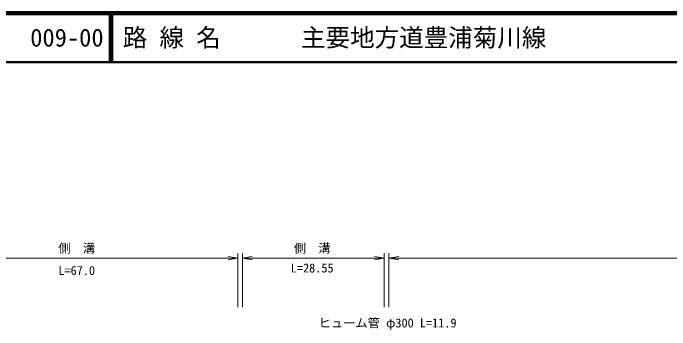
# Model space of a CAD drawing. Units: millimetres, scale not verified. Extents: x 40000 to 680000, y 20000 to 380000.
# Drawn here: x 158038 to 291914, y 315335 to 380000 of the extents above; entities that cross this region are included whole.
import ezdxf
from ezdxf.enums import TextEntityAlignment as Align

# ---------------------------------------------------------------- set-up
doc = ezdxf.new("R2010")
doc.units = ezdxf.units.MM
doc.header["$LTSCALE"] = 1000
for name, color, linetype, lineweight in [('M-STR-HTXT', 7, 'Continuous', 13), ('M-TTL', 2, 'Continuous', 140), ('M-TTL-LINE', 7, 'Continuous', 50)]:
    doc.layers.add(name, color=color, linetype=linetype, lineweight=lineweight)
doc.layers.add('M-TTL-TXT', color=7, linetype='Continuous')
doc.styles.add('ＭＳ ゴシック', font='')
doc.styles.get('ＭＳ ゴシック').set_extended_font_data('MS Gothic')

# ---------------------------------------------------------------- blocks, each defined once
blk = doc.blocks.new('open_arrow')
at = {"color": 0, "linetype": 'Continuous', "lineweight": -2}
blk.add_lwpolyline([(7.5, 1.25), (0, 0), (7.5, -1.25)], dxfattribs=at)

msp = doc.modelspace()

# ---------------------------------------------------------------- linework, layer by layer
at = {"layer": 'M-STR-HTXT'}
for p, q in [((203863, 320000), (203863, 331000)), ((204771, 320000), (204771, 331000)), ((233684, 320000), (233684, 331000)), ((234631, 320000), (234631, 331000)), ((138075, 330000), (203863, 330000)), ((204771, 330000), (233684, 330000)), ((234631, 330000), (372510, 330000))]:
    msp.add_line(p, q, dxfattribs=at)
at = {"layer": 'M-TTL'}
msp.add_line((680000, 380000), (40000, 380000), dxfattribs=at)
at = {"layer": 'M-TTL-LINE'}
for p, q in [((177750, 380000), (177750, 370000)), ((178250, 380000), (178250, 370000)), ((40000, 370000), (680000, 370000))]:
    msp.add_line(p, q, dxfattribs=at)

# ---------------------------------------------------------------- block references
at = {"layer": 'M-STR-HTXT', "xscale": 267, "yscale": 267, "rotation": 180}
for p in [(203863, 330000), (233684, 330000)]:
    msp.add_blockref('open_arrow', p, dxfattribs=at)
at = {"layer": 'M-STR-HTXT', "xscale": 267, "yscale": 267}
for p in [(204771, 330000), (234631, 330000)]:
    msp.add_blockref('open_arrow', p, dxfattribs=at)

# ---------------------------------------------------------------- texts
at = {"layer": 'M-STR-HTXT', "style": 'ＭＳ ゴシック'}
for s, p in [('側\u3000溝', (171000, 332000)), ('側\u3000溝', (219000, 332000)), ('ヒューム管 φ300 L=11.9', (234375, 316750))]:
    msp.add_text(s, height=1833, dxfattribs=at).set_placement(p, align=Align.MIDDLE_CENTER)
for s, p in [('L=67.0', (171000, 326000)), ('L=28.55', (219000, 326500))]:
    msp.add_text(s, height=1833, dxfattribs=at).set_placement(p, align=Align.BOTTOM_CENTER)
at = {"layer": 'M-TTL-TXT', "style": 'ＭＳ ゴシック'}
for s, p in [('009-00', (161521, 375000)), ('路 線 名', (180380, 375000)), ('主要地方道豊浦菊川線', (216734, 375000))]:
    msp.add_text(s, height=3666, dxfattribs=at).set_placement(p, align=Align.MIDDLE_LEFT)

doc.saveas('drawing.dxf')
